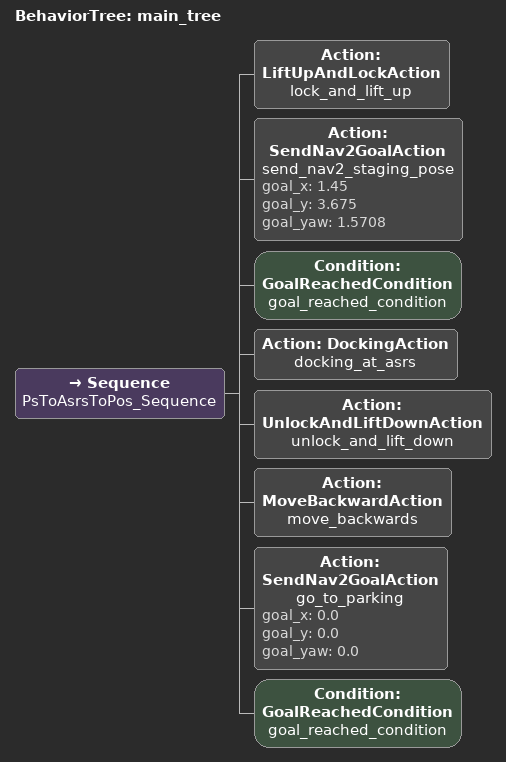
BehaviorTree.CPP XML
<?xml version="1.0" encoding="UTF-8"?>
<root BTCPP_format="4" main_tree_to_execute="main_tree">
    <BehaviorTree ID="main_tree">
        <Sequence name="PsToAsrsToPos_Sequence">
            <Action name="lock_and_lift_up" ID="LiftUpAndLockAction"/>
            <Action name="send_nav2_staging_pose" ID="SendNav2GoalAction"
                    goal_x="1.45" goal_y="3.675" goal_yaw="1.5708"/>
            <Condition name="goal_reached_condition" ID="GoalReachedCondition"/>
            <Action name="docking_at_asrs" ID="DockingAction"/>
            <Action name="unlock_and_lift_down" ID="UnlockAndLiftDownAction"/>
            <Action name="move_backwards" ID="MoveBackwardAction"/>
            <Action name="go_to_parking" ID="SendNav2GoalAction"
                    goal_x="0.0" goal_y="0.0" goal_yaw="0.0"/>
            <Condition name="goal_reached_condition" ID="GoalReachedCondition"/>
        </Sequence>
    </BehaviorTree>

</root>
